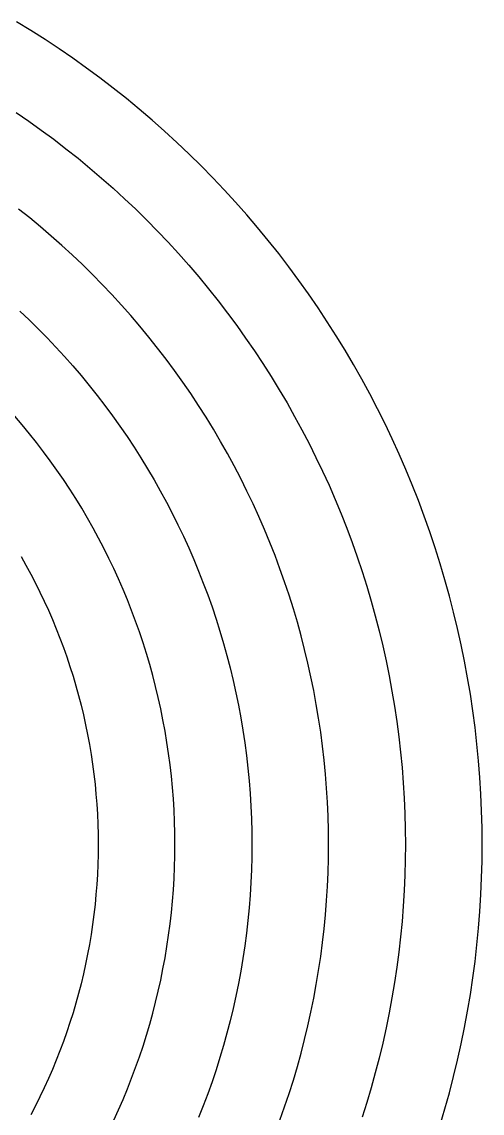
# Model space of a CAD drawing. Header units: metres. Extents: x -25 to 25, y -25 to 25.
# Drawn here: x 13.01 to 25, y -7 to 21.43 of the extents above; entities that cross this region are included whole.
import ezdxf

# ---------------------------------------------------------------- set-up
doc = ezdxf.new("R2010")
doc.units = ezdxf.units.M

msp = doc.modelspace()

# ---------------------------------------------------------------- linework, layer by layer
for p, q in [((13.248, 21.2012), (12.8759, 21.4292)), ((13.616, 20.9668), (13.248, 21.2012)), ((13.9798, 20.7259), (13.616, 20.9668)), ((14.3394, 20.4788), (13.9798, 20.7259)), ((14.6946, 20.2254), (14.3394, 20.4788)), ((15.0454, 19.9659), (14.6946, 20.2254)), ((15.3915, 19.7003), (15.0454, 19.9659)), ((15.733, 19.4286), (15.3915, 19.7003)), ((16.0697, 19.1511), (15.733, 19.4286)), ((12.8614, 19.0679), (13.1922, 18.8405)), ((16.4015, 18.8677), (16.0697, 19.1511)), ((13.1922, 18.8405), (13.5191, 18.6074)), ((16.7283, 18.5786), (16.4015, 18.8677)), ((13.5191, 18.6074), (13.8417, 18.3686)), ((17.05, 18.2838), (16.7283, 18.5786)), ((13.8417, 18.3686), (14.1602, 18.1242)), ((17.3665, 17.9835), (17.05, 18.2838)), ((14.1602, 18.1242), (14.4744, 17.8743)), ((17.6777, 17.6777), (17.3665, 17.9835)), ((14.4744, 17.8743), (14.7841, 17.619)), ((17.9835, 17.3665), (17.6777, 17.6777)), ((14.7841, 17.619), (15.0894, 17.3583)), ((15.0894, 17.3583), (15.39, 17.0923)), ((18.2838, 17.05), (17.9835, 17.3665)), ((15.39, 17.0923), (15.686, 16.8211)), ((15.686, 16.8211), (15.9771, 16.5448)), ((18.5786, 16.7283), (18.2838, 17.05)), ((13.2157, 16.3201), (12.9289, 16.5482)), ((15.9771, 16.5448), (16.2634, 16.2634)), ((18.8677, 16.4015), (18.5786, 16.7283)), ((13.4985, 16.0869), (13.2157, 16.3201)), ((16.2634, 16.2634), (16.5448, 15.9771)), ((19.1511, 16.0697), (18.8677, 16.4015)), ((13.7772, 15.8489), (13.4985, 16.0869)), ((16.5448, 15.9771), (16.8211, 15.686)), ((19.4286, 15.733), (19.1511, 16.0697)), ((14.0517, 15.606), (13.7772, 15.8489)), ((16.8211, 15.686), (17.0923, 15.39)), ((19.7003, 15.3915), (19.4286, 15.733)), ((14.322, 15.3584), (14.0517, 15.606)), ((14.5878, 15.1061), (14.322, 15.3584)), ((17.0923, 15.39), (17.3583, 15.0894)), ((19.9659, 15.0454), (19.7003, 15.3915)), ((14.8492, 14.8492), (14.5878, 15.1061)), ((17.3583, 15.0894), (17.619, 14.7841)), ((15.1061, 14.5878), (14.8492, 14.8492)), ((17.619, 14.7841), (17.8743, 14.4744)), ((20.2254, 14.6946), (19.9659, 15.0454)), ((15.3584, 14.322), (15.1061, 14.5878)), ((20.4788, 14.3394), (20.2254, 14.6946)), ((15.606, 14.0517), (15.3584, 14.322)), ((17.8743, 14.4744), (18.1242, 14.1602)), ((20.7259, 13.9798), (20.4788, 14.3394)), ((15.8489, 13.7772), (15.606, 14.0517)), ((18.1242, 14.1602), (18.3686, 13.8417)), ((20.9668, 13.616), (20.7259, 13.9798)), ((12.958, 13.8957), (13.1985, 13.6674)), ((13.1985, 13.6674), (13.435, 13.435)), ((16.0869, 13.4985), (15.8489, 13.7772)), ((18.3686, 13.8417), (18.6074, 13.5191)), ((13.435, 13.435), (13.6674, 13.1985)), ((16.3201, 13.2157), (16.0869, 13.4985)), ((18.6074, 13.5191), (18.8405, 13.1922)), ((21.2012, 13.248), (20.9668, 13.616)), ((13.6674, 13.1985), (13.8957, 12.958)), ((16.5482, 12.9289), (16.3201, 13.2157)), ((18.8405, 13.1922), (19.0679, 12.8614)), ((21.4292, 12.8759), (21.2012, 13.248)), ((13.8957, 12.958), (14.1198, 12.7135)), ((16.7713, 12.6381), (16.5482, 12.9289)), ((19.0679, 12.8614), (19.2894, 12.5267)), ((21.6506, 12.5), (21.4292, 12.8759)), ((14.1198, 12.7135), (14.3395, 12.4651)), ((16.9893, 12.3435), (16.7713, 12.6381)), ((19.2894, 12.5267), (19.5051, 12.1881)), ((14.3395, 12.4651), (14.5548, 12.213)), ((17.2022, 12.0451), (16.9893, 12.3435)), ((21.8655, 12.1202), (21.6506, 12.5)), ((14.5548, 12.213), (14.7658, 11.9571)), ((14.7658, 11.9571), (14.9722, 11.6976)), ((17.4098, 11.743), (17.2022, 12.0451)), ((19.5051, 12.1881), (19.7148, 11.8459)), ((22.0737, 11.7368), (21.8655, 12.1202)), ((14.9722, 11.6976), (15.1741, 11.4345)), ((17.6121, 11.4374), (17.4098, 11.743)), ((19.7148, 11.8459), (19.9186, 11.5)), ((22.2752, 11.3498), (22.0737, 11.7368)), ((15.1741, 11.4345), (15.3713, 11.1679)), ((17.809, 11.1283), (17.6121, 11.4374)), ((19.9186, 11.5), (20.1162, 11.1506)), ((13.0228, 10.9274), (12.83, 11.153)), ((15.3713, 11.1679), (15.5639, 10.8979)), ((18.0005, 10.8158), (17.809, 11.1283)), ((20.1162, 11.1506), (20.3078, 10.7978)), ((22.4698, 10.9593), (22.2752, 11.3498)), ((13.2115, 10.6984), (13.0228, 10.9274)), ((15.5639, 10.8979), (15.7517, 10.6247)), ((18.1865, 10.5), (18.0005, 10.8158)), ((22.6577, 10.5654), (22.4698, 10.9593)), ((13.3962, 10.4662), (13.2115, 10.6984)), ((15.7517, 10.6247), (15.9347, 10.3481)), ((20.3078, 10.7978), (20.4931, 10.4418)), ((22.8386, 10.1684), (22.6577, 10.5654)), ((13.5768, 10.2309), (13.3962, 10.4662)), ((15.9347, 10.3481), (16.1129, 10.0685)), ((18.367, 10.181), (18.1865, 10.5)), ((20.4931, 10.4418), (20.6723, 10.0825)), ((13.7533, 9.99234), (13.5768, 10.2309)), ((13.9256, 9.75079), (13.7533, 9.99234)), ((16.1129, 10.0685), (16.2862, 9.78572)), ((18.5419, 9.8589), (18.367, 10.181)), ((20.6723, 10.0825), (20.8451, 9.72021)), ((23.0126, 9.76826), (22.8386, 10.1684)), ((14.0936, 9.50627), (13.9256, 9.75079)), ((16.2862, 9.78572), (16.4545, 9.5)), ((18.7111, 9.5338), (18.5419, 9.8589)), ((20.8451, 9.72021), (21.0115, 9.35493)), ((23.1796, 9.36516), (23.0126, 9.76826)), ((14.2574, 9.25885), (14.0936, 9.50627)), ((16.4545, 9.5), (16.6178, 9.21138)), ((18.8747, 9.20578), (18.7111, 9.5338)), ((14.4168, 9.00862), (14.2574, 9.25885)), ((16.6178, 9.21138), (16.776, 8.91995)), ((19.0325, 8.87497), (18.8747, 9.20578)), ((21.0115, 9.35493), (21.1716, 8.9868)), ((23.3395, 8.9592), (23.1796, 9.36516)), ((14.5718, 8.75565), (14.4168, 9.00862)), ((16.776, 8.91995), (16.9291, 8.62581)), ((19.1844, 8.54146), (19.0325, 8.87497)), ((21.1716, 8.9868), (21.3252, 8.61595)), ((23.4923, 8.55049), (23.3395, 8.9592)), ((14.7224, 8.5), (14.5718, 8.75565)), ((16.9291, 8.62581), (17.0771, 8.32904)), ((19.3306, 8.20535), (19.1844, 8.54146)), ((21.3252, 8.61595), (21.4723, 8.24246)), ((23.638, 8.13919), (23.4923, 8.55049)), ((14.8685, 8.24176), (14.7224, 8.5)), ((17.0771, 8.32904), (17.2198, 8.02974)), ((15.0101, 7.981), (14.8685, 8.24176)), ((15.1471, 7.71783), (15.0101, 7.981)), ((17.2198, 8.02974), (17.3574, 7.72798)), ((19.4709, 7.86673), (19.3306, 8.20535)), ((21.4723, 8.24246), (21.6129, 7.86646)), ((23.7764, 7.72542), (23.638, 8.13919)), ((15.2795, 7.4523), (15.1471, 7.71783)), ((17.3574, 7.72798), (17.4896, 7.42389)), ((19.6052, 7.52573), (19.4709, 7.86673)), ((21.6129, 7.86646), (21.7469, 7.48805)), ((23.9076, 7.30928), (23.7764, 7.72542)), ((12.9904, 7.5), (13.1193, 7.27214)), ((15.4072, 7.18451), (15.2795, 7.4523)), ((17.4896, 7.42389), (17.6165, 7.11752)), ((19.7335, 7.18242), (19.6052, 7.52573)), ((21.7469, 7.48805), (21.8743, 7.10738)), ((13.1193, 7.27214), (13.2442, 7.04207)), ((15.5303, 6.91452), (15.4072, 7.18451)), ((17.6165, 7.11752), (17.738, 6.80899)), ((19.8559, 6.83693), (19.7335, 7.18242)), ((24.0315, 6.89093), (23.9076, 7.30928)), ((13.2442, 7.04207), (13.3651, 6.80984)), ((15.6486, 6.64243), (15.5303, 6.91452)), ((19.9722, 6.48935), (19.8559, 6.83693)), ((21.8743, 7.10738), (21.995, 6.72455)), ((24.1481, 6.47047), (24.0315, 6.89093)), ((13.3651, 6.80984), (13.4819, 6.57556)), ((13.4819, 6.57556), (13.5946, 6.33926)), ((15.7621, 6.3683), (15.6486, 6.64243)), ((17.738, 6.80899), (17.8542, 6.49838)), ((21.995, 6.72455), (22.109, 6.33965)), ((13.5946, 6.33926), (13.7032, 6.10104)), ((15.8709, 6.09225), (15.7621, 6.3683)), ((17.8542, 6.49838), (17.9648, 6.18579)), ((20.0824, 6.1398), (19.9722, 6.48935)), ((22.109, 6.33965), (22.2163, 5.95284)), ((24.2574, 6.04803), (24.1481, 6.47047)), ((13.7032, 6.10104), (13.8076, 5.86096)), ((15.9748, 5.81433), (15.8709, 6.09225)), ((17.9648, 6.18579), (18.0701, 5.87132)), ((20.1865, 5.78838), (20.0824, 6.1398)), ((24.3592, 5.62376), (24.2574, 6.04803)), ((13.8076, 5.86096), (13.9077, 5.61909)), ((16.0738, 5.53465), (15.9748, 5.81433)), ((18.0701, 5.87132), (18.1698, 5.55505)), ((20.2844, 5.4352), (20.1865, 5.78838)), ((22.2163, 5.95284), (22.3168, 5.56419)), ((13.9077, 5.61909), (14.0037, 5.37552)), ((16.168, 5.25328), (16.0738, 5.53465)), ((18.1698, 5.55505), (18.264, 5.23711)), ((20.3762, 5.08035), (20.2844, 5.4352)), ((22.3168, 5.56419), (22.4105, 5.17387)), ((24.4537, 5.19778), (24.3592, 5.62376)), ((14.0037, 5.37552), (14.0954, 5.13029)), ((14.0954, 5.13029), (14.1828, 4.88351)), ((16.2572, 4.97031), (16.168, 5.25328)), ((18.264, 5.23711), (18.3526, 4.91756)), ((22.4105, 5.17387), (22.4974, 4.78197)), ((24.5407, 4.77022), (24.4537, 5.19778)), ((14.1828, 4.88351), (14.2658, 4.63525)), ((16.3414, 4.68582), (16.2572, 4.97031)), ((18.3526, 4.91756), (18.4356, 4.59651)), ((20.4618, 4.72397), (20.3762, 5.08035)), ((14.2658, 4.63525), (14.3446, 4.38557)), ((16.4207, 4.39992), (16.3414, 4.68582)), ((18.4356, 4.59651), (18.513, 4.27406)), ((20.5411, 4.36613), (20.4618, 4.72397)), ((22.4974, 4.78197), (22.5774, 4.3886)), ((24.6202, 4.3412), (24.5407, 4.77022)), ((14.3446, 4.38557), (14.4189, 4.13455)), ((16.495, 4.11267), (16.4207, 4.39992)), ((18.513, 4.27406), (18.5848, 3.95032)), ((20.6142, 4.00699), (20.5411, 4.36613)), ((22.5774, 4.3886), (22.6506, 3.9939)), ((24.6922, 3.91086), (24.6202, 4.3412)), ((14.4189, 4.13455), (14.4889, 3.88228)), ((16.5643, 3.82416), (16.495, 4.11267)), ((20.681, 3.64661), (20.6142, 4.00699)), ((22.6506, 3.9939), (22.7168, 3.59799)), ((14.4889, 3.88228), (14.5544, 3.62881)), ((16.6285, 3.53448), (16.5643, 3.82416)), ((18.5848, 3.95032), (18.6509, 3.62537)), ((24.7567, 3.47932), (24.6922, 3.91086)), ((14.5544, 3.62881), (14.6155, 3.37425)), ((16.6877, 3.24374), (16.6285, 3.53448)), ((18.6509, 3.62537), (18.7113, 3.2993)), ((20.7415, 3.28511), (20.681, 3.64661)), ((22.7168, 3.59799), (22.7762, 3.20097)), ((24.8136, 3.04672), (24.7567, 3.47932)), ((14.6155, 3.37425), (14.6722, 3.11867)), ((16.7417, 2.95201), (16.6877, 3.24374)), ((18.7113, 3.2993), (18.7661, 2.97224)), ((20.7956, 2.92262), (20.7415, 3.28511)), ((22.7762, 3.20097), (22.8286, 2.80299)), ((14.6722, 3.11867), (14.7244, 2.86212)), ((14.7244, 2.86212), (14.7721, 2.60472)), ((16.7907, 2.65938), (16.7417, 2.95201)), ((18.7661, 2.97224), (18.8151, 2.64429)), ((20.8435, 2.55925), (20.7956, 2.92262)), ((24.863, 2.6132), (24.8136, 3.04672)), ((14.7721, 2.60472), (14.8153, 2.34651)), ((16.8345, 2.36594), (16.7907, 2.65938)), ((18.8151, 2.64429), (18.8584, 2.31551)), ((20.8849, 2.19508), (20.8435, 2.55925)), ((22.8286, 2.80299), (22.874, 2.40414)), ((24.9049, 2.17888), (24.863, 2.6132)), ((14.8153, 2.34651), (14.854, 2.08759)), ((16.8733, 2.07178), (16.8345, 2.36594)), ((18.8584, 2.31551), (18.8959, 1.98604)), ((22.874, 2.40414), (22.9125, 2.00458)), ((14.854, 2.08759), (14.8882, 1.82803)), ((16.9069, 1.77698), (16.8733, 2.07178)), ((20.9201, 1.83026), (20.8849, 2.19508)), ((22.9125, 2.00458), (22.944, 1.60439)), ((24.9391, 1.74391), (24.9049, 2.17888)), ((14.8882, 1.82803), (14.9178, 1.56792)), ((16.9353, 1.48164), (16.9069, 1.77698)), ((18.8959, 1.98604), (18.9277, 1.65594)), ((20.9488, 1.46487), (20.9201, 1.83026)), ((24.9657, 1.3084), (24.9391, 1.74391)), ((14.9178, 1.56792), (14.9429, 1.30733)), ((16.9586, 1.18585), (16.9353, 1.48164)), ((18.9277, 1.65594), (18.9537, 1.32536)), ((20.9712, 1.09904), (20.9488, 1.46487)), ((22.944, 1.60439), (22.9685, 1.20372)), ((14.9429, 1.30733), (14.9635, 1.04634)), ((16.9767, 0.889709), (16.9586, 1.18585)), ((18.9537, 1.32536), (18.974, 0.99437)), ((22.9685, 1.20372), (22.986, 0.802673)), ((24.9848, 0.872482), (24.9657, 1.3084)), ((14.9635, 1.04634), (14.9794, 0.785034)), ((16.9896, 0.593277), (16.9767, 0.889709)), ((18.974, 0.99437), (18.9884, 0.663086)), ((20.9872, 0.73288), (20.9712, 1.09904)), ((24.9962, 0.43631), (24.9848, 0.872482)), ((14.9794, 0.785034), (14.9909, 0.523483)), ((16.9974, 0.296677), (16.9896, 0.593277)), ((18.9884, 0.663086), (18.9971, 0.331589)), ((20.9968, 0.366486), (20.9872, 0.73288)), ((22.986, 0.802673), (22.9965, 0.401398)), ((14.9909, 0.523483), (14.9977, 0.26178)), ((17, 0), (16.9974, 0.296677)), ((18.9971, 0.331589), (19, 0)), ((21, 0), (20.9968, 0.366486)), ((22.9965, 0.401398), (23, 0)), ((25, 0), (24.9962, 0.43631)), ((14.9977, 0.26178), (15, 0)), ((15, 0), (14.9977, -0.26178)), ((16.9974, -0.296677), (17, 0)), ((19, 0), (18.9971, -0.331589)), ((20.9968, -0.366486), (21, 0)), ((23, 0), (22.9965, -0.401398)), ((24.9962, -0.43631), (25, 0)), ((14.9977, -0.26178), (14.9909, -0.523483)), ((14.9909, -0.523483), (14.9794, -0.785034)), ((16.9896, -0.593277), (16.9974, -0.296677)), ((18.9971, -0.331589), (18.9884, -0.663086)), ((20.9872, -0.73288), (20.9968, -0.366486)), ((22.9965, -0.401398), (22.986, -0.802673)), ((24.9848, -0.872482), (24.9962, -0.43631)), ((14.9794, -0.785034), (14.9635, -1.04634)), ((16.9767, -0.889709), (16.9896, -0.593277)), ((18.9884, -0.663086), (18.974, -0.99437)), ((20.9712, -1.09904), (20.9872, -0.73288)), ((22.986, -0.802673), (22.9685, -1.20372)), ((14.9635, -1.04634), (14.9429, -1.30733)), ((16.9586, -1.18585), (16.9767, -0.889709)), ((18.974, -0.99437), (18.9537, -1.32536)), ((20.9488, -1.46487), (20.9712, -1.09904)), ((24.9657, -1.3084), (24.9848, -0.872482)), ((14.9429, -1.30733), (14.9178, -1.56792)), ((16.9353, -1.48164), (16.9586, -1.18585)), ((18.9537, -1.32536), (18.9277, -1.65594)), ((22.9685, -1.20372), (22.944, -1.60439)), ((24.9391, -1.74391), (24.9657, -1.3084)), ((14.9178, -1.56792), (14.8882, -1.82803)), ((16.9069, -1.77698), (16.9353, -1.48164)), ((18.9277, -1.65594), (18.8959, -1.98604)), ((20.9201, -1.83026), (20.9488, -1.46487)), ((22.944, -1.60439), (22.9125, -2.00458)), ((14.8882, -1.82803), (14.854, -2.08759)), ((16.8733, -2.07178), (16.9069, -1.77698)), ((18.8959, -1.98604), (18.8584, -2.31551)), ((20.8849, -2.19508), (20.9201, -1.83026)), ((24.9049, -2.17888), (24.9391, -1.74391)), ((14.854, -2.08759), (14.8153, -2.34651)), ((16.8345, -2.36594), (16.8733, -2.07178)), ((20.8435, -2.55925), (20.8849, -2.19508)), ((22.9125, -2.00458), (22.874, -2.40414)), ((24.863, -2.6132), (24.9049, -2.17888)), ((14.8153, -2.34651), (14.7721, -2.60472)), ((16.7907, -2.65938), (16.8345, -2.36594)), ((18.8584, -2.31551), (18.8151, -2.64429)), ((22.874, -2.40414), (22.8286, -2.80299)), ((14.7721, -2.60472), (14.7244, -2.86212)), ((16.7417, -2.95201), (16.7907, -2.65938)), ((18.8151, -2.64429), (18.7661, -2.97224)), ((20.7956, -2.92262), (20.8435, -2.55925)), ((22.8286, -2.80299), (22.7762, -3.20097)), ((24.8136, -3.04672), (24.863, -2.6132)), ((14.6722, -3.11867), (14.6155, -3.37425)), ((14.7244, -2.86212), (14.6722, -3.11867)), ((16.6877, -3.24374), (16.7417, -2.95201)), ((18.7661, -2.97224), (18.7113, -3.2993)), ((20.7415, -3.28511), (20.7956, -2.92262)), ((24.7567, -3.47932), (24.8136, -3.04672)), ((14.6155, -3.37425), (14.5544, -3.62881)), ((16.6285, -3.53448), (16.6877, -3.24374)), ((18.7113, -3.2993), (18.6509, -3.62537)), ((20.681, -3.64661), (20.7415, -3.28511)), ((22.7762, -3.20097), (22.7168, -3.59799)), ((14.5544, -3.62881), (14.4889, -3.88228)), ((16.5643, -3.82416), (16.6285, -3.53448)), ((18.6509, -3.62537), (18.5848, -3.95032)), ((20.6142, -4.00699), (20.681, -3.64661)), ((22.7168, -3.59799), (22.6506, -3.9939)), ((24.6922, -3.91086), (24.7567, -3.47932)), ((14.4889, -3.88228), (14.4189, -4.13455)), ((16.495, -4.11267), (16.5643, -3.82416)), ((18.5848, -3.95032), (18.513, -4.27406)), ((24.6202, -4.3412), (24.6922, -3.91086)), ((14.4189, -4.13455), (14.3446, -4.38557)), ((16.4207, -4.39992), (16.495, -4.11267)), ((20.5411, -4.36613), (20.6142, -4.00699)), ((22.6506, -3.9939), (22.5774, -4.3886)), ((14.3446, -4.38557), (14.2658, -4.63525)), ((16.3414, -4.68582), (16.4207, -4.39992)), ((18.513, -4.27406), (18.4356, -4.59651)), ((20.4618, -4.72397), (20.5411, -4.36613)), ((22.5774, -4.3886), (22.4974, -4.78197)), ((24.5407, -4.77022), (24.6202, -4.3412)), ((14.2658, -4.63525), (14.1828, -4.88351)), ((16.2572, -4.97031), (16.3414, -4.68582)), ((18.4356, -4.59651), (18.3526, -4.91756)), ((20.3762, -5.08035), (20.4618, -4.72397)), ((22.4974, -4.78197), (22.4105, -5.17387)), ((24.4537, -5.19778), (24.5407, -4.77022)), ((14.1828, -4.88351), (14.0954, -5.13029)), ((16.168, -5.25328), (16.2572, -4.97031)), ((18.3526, -4.91756), (18.264, -5.23711)), ((20.2844, -5.4352), (20.3762, -5.08035)), ((14.0037, -5.37552), (13.9077, -5.61909)), ((14.0954, -5.13029), (14.0037, -5.37552)), ((16.0738, -5.53465), (16.168, -5.25328)), ((18.264, -5.23711), (18.1698, -5.55505)), ((22.4105, -5.17387), (22.3168, -5.56419)), ((24.3592, -5.62376), (24.4537, -5.19778)), ((13.9077, -5.61909), (13.8076, -5.86096)), ((15.9748, -5.81433), (16.0738, -5.53465)), ((18.1698, -5.55505), (18.0701, -5.87132)), ((20.1865, -5.78838), (20.2844, -5.4352)), ((22.3168, -5.56419), (22.2163, -5.95284)), ((24.2574, -6.04803), (24.3592, -5.62376)), ((13.8076, -5.86096), (13.7032, -6.10104)), ((15.8709, -6.09225), (15.9748, -5.81433)), ((18.0701, -5.87132), (17.9648, -6.18579)), ((20.0824, -6.1398), (20.1865, -5.78838)), ((22.2163, -5.95284), (22.109, -6.33965)), ((13.7032, -6.10104), (13.5946, -6.33926)), ((15.7621, -6.3683), (15.8709, -6.09225)), ((17.9648, -6.18579), (17.8542, -6.49838)), ((19.9722, -6.48935), (20.0824, -6.1398)), ((24.1481, -6.47047), (24.2574, -6.04803)), ((13.5946, -6.33926), (13.4819, -6.57556)), ((15.6486, -6.64243), (15.7621, -6.3683)), ((17.8542, -6.49838), (17.738, -6.80899)), ((19.8559, -6.83693), (19.9722, -6.48935)), ((22.109, -6.33965), (21.995, -6.72455)), ((24.0315, -6.89093), (24.1481, -6.47047)), ((13.3651, -6.80984), (13.2442, -7.04207)), ((13.4819, -6.57556), (13.3651, -6.80984)), ((15.5303, -6.91452), (15.6486, -6.64243)), ((17.738, -6.80899), (17.6165, -7.11752)), ((21.995, -6.72455), (21.8743, -7.10738)), ((15.4072, -7.18451), (15.5303, -6.91452)), ((19.7335, -7.18242), (19.8559, -6.83693)), ((23.9076, -7.30928), (24.0315, -6.89093))]:
    msp.add_line(p, q)

doc.saveas('drawing.dxf')
